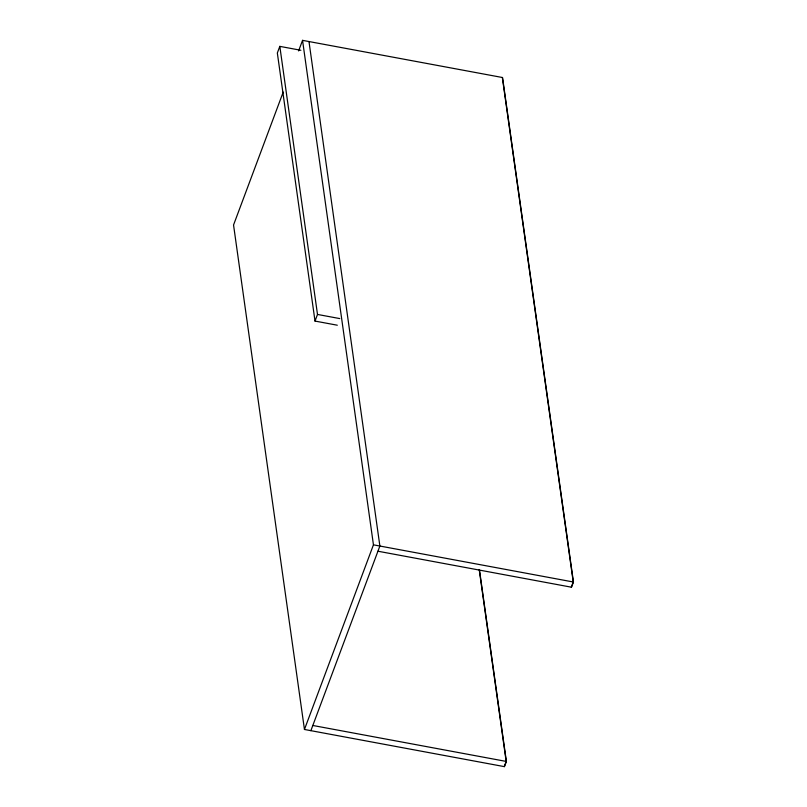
<?xml version="1.0" encoding="UTF-8"?>
<svg xmlns="http://www.w3.org/2000/svg" width="807" height="807" viewBox="0 0 807 807"><rect width="100%" height="100%" fill="white"/><g stroke="black" fill="none" stroke-linecap="round" stroke-linejoin="round"><path stroke-width="1.21" d="M300.88 50.286L279.817 46.372L277.336 53L315.012 321.075L337.306 325.211M283.207 92.099L233.546 224.982L304.451 729.467L504.456 766.65L506.393 761.455L479.429 569.631M298.59 50.932L302.544 40.35L502.549 77.533L573.454 582.018L571.507 587.214L377.938 551.221M315.012 321.075L317.494 314.437L279.817 46.372M304.451 729.467L373.449 544.836L302.544 40.35M310.877 730.668L379.875 546.036L308.98 41.54M504.234 766.61L506.181 761.415L479.217 569.591M571.295 587.173L573.242 581.978L502.337 77.492M317.494 314.437L339.787 318.583M373.449 544.836L573.454 582.018M312.813 725.473L506.393 761.455"/></g></svg>
